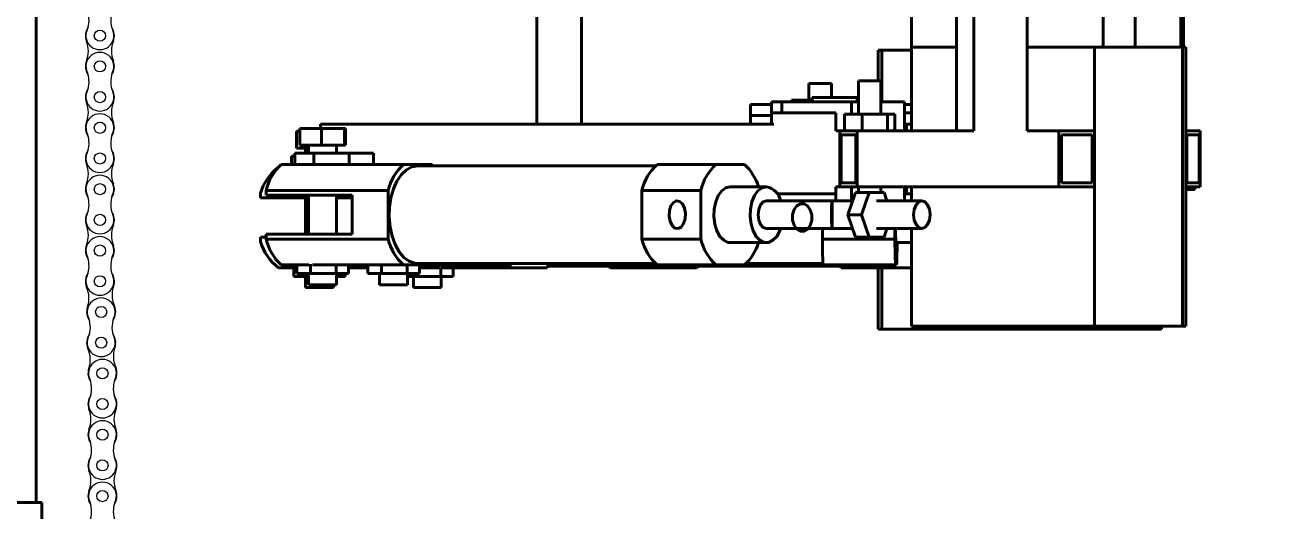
# Model space of a CAD drawing. Header units: millimetres. Extents: x 1065 to 3947, y -2666 to -625.
# Drawn here: x 1874.4 to 2079.7, y -2210.7 to -2131.7 of the extents above; entities that cross this region are included whole.
import ezdxf

# ---------------------------------------------------------------- set-up
doc = ezdxf.new("R2010")
doc.units = ezdxf.units.MM
doc.header["$PDSIZE"] = -1
doc.styles.get("Standard").update_dxf_attribs({"font": 'times_0.ttf'})
doc.dimstyles.new('ISO-25', dxfattribs={"dimtxt": 2.5, "dimasz": 2.5, "dimexe": 1.25, "dimexo": 0.625, "dimtad": 1, "dimtxsty": 'Standard', "dimcen": 2.5, "dimadec": 0, "dimazin": 0, "dimtfac": 1, "dimtmove": 0, "dimatfit": 3, "dimfxl": 1, "dimarcsym": 0})

# ---------------------------------------------------------------- blocks, each defined once
blk = doc.blocks.new('*D18')
at = {"color": 0, "lineweight": -2}
for p, q in [((1961.18, -1978.52), (2162.52, -1978.52)), ((2161.52, -1981.82), (2161.52, -2250)), ((2161.52, -2524.78), (2161.52, -2256.61)), ((1940.51, -2528.08), (2162.52, -2528.08))]:
    blk.add_line(p, q, dxfattribs=at)
at = {"color": 0}
for points in [[(2160.97, -1981.82), (2162.07, -1981.82), (2161.52, -1978.52)], [(2160.97, -2524.78), (2162.07, -2524.78), (2161.52, -2528.08)]]:
    blk.add_solid(points, dxfattribs=at)
at = {"layer": 'Defpoints', "color": 0}
for p in [(1960.18, -1978.52), (1939.51, -2528.08), (2161.52, -2528.08)]:
    blk.add_point(p, dxfattribs=at)
at = {"color": 0, "lineweight": 15, "insert": (2161.52, -2253.3), "char_height": 3.5, "attachment_point": 5}
blk.add_mtext('1514', dxfattribs=at)

msp = doc.modelspace()

# ---------------------------------------------------------------- linework, layer by layer
at = {"color": 7, "linetype": 'Continuous', "lineweight": 40}
for p, q in [((2025.7257, -2148.9038), (2025.7257, -2021.8538)), ((2028.5449, -2148.9038), (2028.5449, -2021.8538)), ((2037.1709, -2148.9038), (2037.1709, -2021.8538)), ((2049.5611, -2035.4663), (2049.5611, -2135.2913)), ((2054.7165, -2035.4663), (2054.7165, -2135.2913)), ((2062.1849, -2035.4663), (2062.1849, -2135.2913)), ((2018.4024, -2089.6295), (2018.4024, -2135.2913)), ((1876.169, -2209.2975), (1876.169, -2102.3944)), ((2062.5708, -2135.2913), (2062.5708, -2116.8545)), ((1957.5324, -2121.6788), (1957.5324, -2147.7694)), ((1964.7924, -2147.7694), (1964.7924, -2121.6788)), ((2013.5893, -2135.745), (2012.9711, -2135.745)), ((2012.9711, -2140.7363), (2012.9711, -2135.745)), ((2013.5893, -2144.1394), (2013.5893, -2135.745)), ((2013.5893, -2135.745), (2018.4024, -2135.745)), ((2018.3956, -2148.9038), (2018.3956, -2135.2913)), ((2018.3956, -2135.2913), (2025.7257, -2135.2913)), ((2037.1709, -2135.2913), (2048.1532, -2135.2913)), ((2048.1532, -2180.6663), (2048.1532, -2135.2913)), ((2048.1532, -2135.2913), (2062.4422, -2135.2913)), ((2062.4422, -2180.6663), (2062.4422, -2135.2913)), ((2062.965, -2135.2913), (2062.4422, -2135.2913)), ((2062.965, -2180.6663), (2062.965, -2135.2913)), ((2001.7356, -2141.19), (2001.7356, -2143.9125)), ((2001.7356, -2141.19), (2004.8167, -2141.19)), ((2004.8167, -2141.19), (2005.3655, -2141.19)), ((2005.3655, -2143.4588), (2005.3655, -2141.19)), ((2009.7935, -2140.7363), (2009.7935, -2146.1813)), ((2009.7935, -2140.7363), (2010.5464, -2140.7363)), ((2010.5464, -2140.7363), (2013.4235, -2140.7363)), ((2013.4235, -2146.1813), (2013.4235, -2140.7363)), ((2002.2768, -2143.4588), (2002.2768, -2144.1394)), ((2009.5368, -2143.4588), (2002.2768, -2143.4588)), ((2009.5368, -2144.1394), (2009.5368, -2143.4588)), ((1992.2492, -2144.5932), (1992.2492, -2146.4081)), ((1992.2492, -2144.5932), (1995.6587, -2144.5932)), ((1995.6587, -2144.1394), (1995.6587, -2145.9544)), ((1995.6587, -2144.1394), (1997.3199, -2144.1394)), ((1997.3199, -2144.1394), (1997.3199, -2145.9544)), ((1997.3199, -2144.1394), (2008.6419, -2144.1394)), ((1998.8674, -2143.9125), (1998.8674, -2144.1394)), ((2002.2768, -2143.9125), (1998.8674, -2143.9125)), ((2008.6419, -2144.1394), (2008.6419, -2146.1813)), ((2008.6419, -2144.1394), (2009.7935, -2144.1394)), ((2013.4235, -2144.1394), (2017.2679, -2144.1394)), ((2017.2679, -2144.1394), (2017.2679, -2148.9038)), ((2017.2679, -2144.5932), (2018.3956, -2144.5932)), ((1992.2492, -2146.4081), (1992.2492, -2147.7694)), ((1995.6587, -2146.4081), (1992.2492, -2146.4081)), ((1995.6587, -2145.9544), (1995.6587, -2147.7694)), ((1997.3199, -2145.9544), (1995.6587, -2145.9544)), ((2006.0781, -2145.9544), (1997.3199, -2145.9544)), ((2006.0781, -2148.9038), (2006.0781, -2145.9544)), ((2007.5266, -2146.1813), (2007.5266, -2148.9038)), ((2007.5266, -2146.1813), (2010.3924, -2146.1813)), ((2010.3924, -2146.1813), (2010.3924, -2148.9038)), ((2010.3924, -2146.1813), (2014.4743, -2146.1813)), ((2014.4743, -2146.1813), (2014.4743, -2148.9038)), ((2014.4743, -2146.1813), (2015.6905, -2146.1813)), ((2015.6905, -2146.1813), (2015.6905, -2148.9038)), ((2018.3956, -2145.9544), (2017.2679, -2145.9544)), ((1918.4778, -2148.9598), (1918.4778, -2151.6823)), ((1918.4778, -2148.9598), (1918.9756, -2148.9598)), ((1918.9756, -2148.5061), (1918.9756, -2151.2286)), ((1918.9756, -2148.5061), (1922.5062, -2148.5061)), ((1922.3599, -2148.5061), (1922.3599, -2147.7694)), ((1996.0115, -2147.7694), (1922.3599, -2147.7694)), ((1922.5062, -2148.5061), (1922.5062, -2151.2286)), ((1922.5062, -2148.5061), (1926.228, -2148.5061)), ((1926.228, -2148.5061), (1926.228, -2151.2286)), ((1926.228, -2148.5061), (1926.4193, -2148.5061)), ((1926.4193, -2148.5061), (1926.4193, -2151.2286)), ((2006.0781, -2148.9038), (2006.7485, -2148.9038)), ((2006.7485, -2157.9788), (2006.7485, -2148.9038)), ((2006.7485, -2148.9038), (2007.5266, -2148.9038)), ((2006.9459, -2149.539), (2009.3704, -2149.539)), ((2006.9459, -2157.3435), (2006.9459, -2149.539)), ((2007.5266, -2148.9038), (2008.4085, -2148.9038)), ((2008.4085, -2148.9038), (2009.5678, -2148.9038)), ((2009.3704, -2149.539), (2009.3704, -2157.3435)), ((2009.5678, -2148.9038), (2009.5678, -2157.9788)), ((2028.5449, -2148.9038), (2009.5678, -2148.9038)), ((2017.2679, -2147.7694), (2018.3956, -2147.7694)), ((2017.5662, -2148.9038), (2017.5662, -2147.7694)), ((2017.5763, -2148.9038), (2017.5763, -2147.7694)), ((2042.3465, -2148.9038), (2037.1709, -2148.9038)), ((2042.3465, -2148.9038), (2042.3465, -2157.9788)), ((2048.1532, -2148.9038), (2042.3465, -2148.9038)), ((2042.7529, -2157.3435), (2042.7529, -2149.539)), ((2042.7529, -2149.539), (2047.7467, -2149.539)), ((2047.7467, -2149.539), (2047.7467, -2157.3435)), ((2048.1532, -2157.9788), (2048.1532, -2148.9038)), ((2062.965, -2157.9788), (2062.965, -2148.9038)), ((2062.965, -2148.9038), (2065.2781, -2148.9038)), ((2065.1162, -2149.539), (2063.1269, -2149.539)), ((2063.1269, -2149.539), (2063.1269, -2157.3435)), ((2065.1162, -2157.3435), (2065.1162, -2149.539)), ((2065.2781, -2148.9038), (2065.2781, -2157.9788)), ((1918.4778, -2151.6823), (1920.4287, -2151.6823)), ((1918.9756, -2151.2286), (1922.5062, -2151.2286)), ((1919.9309, -2151.6823), (1919.9309, -2152.5338)), ((1920.4287, -2151.2286), (1920.4287, -2152.5338)), ((1922.5062, -2151.2286), (1926.228, -2151.2286)), ((1924.9662, -2152.5338), (1924.9662, -2151.2286)), ((1926.228, -2151.2286), (1926.4193, -2151.2286)), ((1917.6622, -2152.9875), (1917.6622, -2154.3488)), ((1918.1599, -2152.9875), (1917.6622, -2152.9875)), ((1918.1599, -2152.5338), (1918.1599, -2154.3488)), ((1921.2557, -2152.5338), (1918.1599, -2152.5338)), ((1921.2557, -2154.3488), (1921.2557, -2152.5338)), ((1926.9998, -2152.5338), (1921.2557, -2152.5338)), ((1926.9998, -2154.3488), (1926.9998, -2152.5338)), ((1930.9647, -2152.5338), (1926.9998, -2152.5338)), ((1930.9647, -2152.5338), (1930.9647, -2154.3488)), ((1918.58, -2154.3488), (1915.9673, -2154.3488)), ((1918.58, -2154.3488), (1921.2557, -2154.3488)), ((1921.2557, -2154.3488), (1922.1851, -2154.3488)), ((1935.8363, -2154.3488), (1922.1851, -2154.3488)), ((1940.4659, -2154.3488), (1935.8363, -2154.3488)), ((1976.7899, -2154.5756), (1938.1511, -2154.5756)), ((1940.7221, -2154.5756), (1940.4659, -2154.3488)), ((1986.6126, -2154.3488), (1977.046, -2154.3488)), ((1991.2423, -2154.3488), (1986.6126, -2154.3488)), ((2009.3704, -2157.3435), (2006.9459, -2157.3435)), ((2047.7467, -2157.3435), (2042.7529, -2157.3435)), ((2063.1269, -2157.3435), (2065.1162, -2157.3435)), ((1912.6007, -2159.0143), (1912.6007, -2159.7938)), ((1920.4287, -2159.7938), (1912.6007, -2159.7938)), ((1933.3716, -2158.5606), (1913.5026, -2158.5606)), ((1913.5026, -2159.34), (1913.5026, -2158.5606)), ((1927.4844, -2159.34), (1913.5026, -2159.34)), ((1919.9309, -2159.7938), (1919.9309, -2165.6925)), ((1920.4287, -2159.34), (1920.4287, -2165.6925)), ((1924.9662, -2165.6925), (1924.9662, -2159.34)), ((1924.9662, -2159.5669), (1927.4844, -2159.5669)), ((1927.4844, -2159.7938), (1924.9662, -2159.7938)), ((1927.4844, -2165.6925), (1927.4844, -2159.34)), ((1933.3716, -2166.472), (1933.3716, -2158.5606)), ((1984.1479, -2158.5606), (1974.5813, -2158.5606)), ((1974.5813, -2166.472), (1974.5813, -2158.5606)), ((1984.1479, -2166.472), (1984.1479, -2158.5606)), ((1994.8145, -2157.9788), (1988.9274, -2157.9788)), ((2006.0781, -2159.1132), (1996.5709, -2159.1132)), ((2006.0781, -2160.2475), (2006.0781, -2157.9788)), ((2006.0781, -2157.9788), (2006.7485, -2157.9788)), ((2009.5678, -2157.9788), (2006.7485, -2157.9788)), ((2009.2783, -2158.8863), (2008.0519, -2162.5163)), ((2008.6419, -2160.2475), (2008.6419, -2157.9788)), ((2011.4859, -2158.8863), (2009.2783, -2158.8863)), ((2042.3465, -2157.9788), (2009.5678, -2157.9788)), ((2009.7935, -2157.9788), (2009.7935, -2158.8863)), ((2011.4859, -2158.8863), (2010.2595, -2162.5163)), ((2012.0098, -2158.8863), (2011.4859, -2158.8863)), ((2012.0098, -2158.8863), (2013.4235, -2158.8863)), ((2013.4235, -2158.8863), (2013.4235, -2157.9788)), ((2013.9388, -2158.8863), (2013.4235, -2158.8863)), ((2014.3987, -2160.2475), (2013.9388, -2158.8863)), ((2017.2679, -2160.2475), (2017.2679, -2157.9788)), ((2018.3956, -2159.1132), (2017.2679, -2159.1132)), ((2017.5763, -2159.1132), (2017.5763, -2157.9788)), ((2018.3956, -2160.2475), (2018.3956, -2157.9788)), ((2048.1532, -2157.9788), (2042.3465, -2157.9788)), ((2062.965, -2157.9788), (2065.2781, -2157.9788)), ((2064.4417, -2158.4325), (2062.965, -2158.4325)), ((2064.4417, -2157.9788), (2064.4417, -2158.4325)), ((2008.8184, -2160.2475), (1994.8145, -2160.2475)), ((2020.0712, -2160.2475), (2012.7124, -2160.2475)), ((2010.2595, -2162.5163), (2008.0519, -2162.5163)), ((2008.0519, -2162.5163), (2009.2783, -2166.1463)), ((2010.2595, -2162.5163), (2011.4859, -2166.1463)), ((1913.5026, -2166.472), (1913.5026, -2165.6925)), ((1913.5026, -2165.6925), (1927.4844, -2165.6925)), ((1994.8145, -2164.785), (2008.8184, -2164.785)), ((2003.9032, -2166.472), (2003.9032, -2164.785)), ((2012.7124, -2164.785), (2020.0712, -2164.785)), ((2013.9388, -2166.1463), (2014.3987, -2164.785)), ((2015.6976, -2166.472), (2015.6976, -2164.785)), ((2018.3956, -2180.6663), (2018.3956, -2164.785)), ((1912.6007, -2166.1463), (1912.6007, -2166.9257)), ((1913.5026, -2166.1463), (1912.6007, -2166.1463)), ((1933.3716, -2166.472), (1913.5026, -2166.472)), ((1984.1479, -2166.472), (1974.5813, -2166.472)), ((1988.9274, -2167.0538), (1994.8145, -2167.0538)), ((2015.6976, -2166.472), (2003.9032, -2166.472)), ((2011.4859, -2166.1463), (2009.2783, -2166.1463)), ((2011.4859, -2166.1463), (2013.9388, -2166.1463)), ((2015.8851, -2167.0538), (2018.3956, -2167.0538)), ((1918.5084, -2171.1375), (1915.5389, -2171.1375)), ((1920.4516, -2170.6838), (1915.9673, -2170.6838)), ((1918.0106, -2171.1375), (1918.0106, -2172.5548)), ((1918.5084, -2170.6838), (1918.5084, -2172.1011)), ((1920.7278, -2172.1011), (1918.5084, -2172.1011)), ((1920.23, -2172.1011), (1920.23, -2172.5548)), ((1920.4287, -2172.1011), (1920.4287, -2173.9161)), ((1920.7278, -2170.5853), (1920.7278, -2172.1011)), ((1924.9168, -2172.1011), (1920.7278, -2172.1011)), ((1935.8363, -2170.6838), (1921.0494, -2170.6838)), ((1924.9168, -2170.6838), (1924.9168, -2172.1011)), ((1926.8865, -2172.1011), (1924.9168, -2172.1011)), ((1924.9662, -2173.9161), (1924.9662, -2172.1011)), ((1926.3888, -2172.1011), (1926.3888, -2172.5548)), ((1926.8865, -2170.6838), (1926.8865, -2172.1011)), ((1930.0425, -2171.1375), (1926.8865, -2171.1375)), ((1930.0425, -2170.6838), (1930.0425, -2172.1011)), ((1932.2619, -2172.1011), (1930.0425, -2172.1011)), ((1931.9628, -2172.1011), (1931.9628, -2173.9161)), ((1932.2619, -2170.6838), (1932.2619, -2172.1011)), ((1936.451, -2172.1011), (1932.2619, -2172.1011)), ((1940.4659, -2170.6838), (1935.8363, -2170.6838)), ((1936.451, -2170.6838), (1936.451, -2172.1011)), ((1938.4207, -2172.1011), (1936.451, -2172.1011)), ((1936.5003, -2173.9161), (1936.5003, -2172.1011)), ((1937.7427, -2172.1011), (1937.7427, -2172.5548)), ((1938.1511, -2170.4569), (1976.7899, -2170.4569)), ((1938.4207, -2170.6838), (1938.4207, -2172.1011)), ((1941.8802, -2171.1375), (1938.4207, -2171.1375)), ((1940.4659, -2170.6838), (1940.7221, -2170.4569)), ((1953.1933, -2170.6838), (1940.4659, -2170.6838)), ((1941.9318, -2171.1327), (1941.9318, -2172.5548)), ((1959.1707, -2171.1375), (1941.938, -2171.1375)), ((1943.9014, -2171.1375), (1943.9014, -2172.5548)), ((1953.1832, -2170.4569), (1953.1933, -2170.6838)), ((1953.3749, -2170.6838), (1953.1933, -2170.6838)), ((1953.3749, -2170.6838), (1953.3849, -2170.4569)), ((1959.2697, -2170.9106), (2007.7786, -2170.9106)), ((1969.5057, -2171.1375), (1969.2004, -2170.9106)), ((1975.0248, -2171.1375), (1969.5057, -2171.1375)), ((1975.3301, -2170.9106), (1975.0248, -2171.1375)), ((1983.4774, -2171.1375), (1975.0248, -2171.1375)), ((1986.6126, -2170.6838), (1977.046, -2170.6838)), ((1983.7828, -2170.9106), (1983.4774, -2171.1375)), ((1991.2423, -2170.6838), (1986.6126, -2170.6838)), ((1991.4984, -2170.4569), (2003.9898, -2170.4569)), ((2015.7943, -2170.6838), (2003.9999, -2170.6838)), ((2006.8838, -2171.1375), (2006.7847, -2170.9106)), ((2008.6734, -2171.1375), (2006.8838, -2171.1375)), ((2018.3956, -2171.1375), (2008.6734, -2171.1375)), ((2012.9711, -2181.12), (2012.9711, -2171.1375)), ((2013.5893, -2181.12), (2013.5893, -2171.1375)), ((2015.9759, -2170.6838), (2015.7943, -2170.6838)), ((1920.23, -2172.5548), (1918.0106, -2172.5548)), ((1919.9309, -2172.5548), (1919.9309, -2174.3698)), ((1920.4287, -2172.5548), (1920.23, -2172.5548)), ((1924.9662, -2173.9161), (1920.4287, -2173.9161)), ((1924.4684, -2174.3698), (1924.4684, -2173.9161)), ((1926.3888, -2172.5548), (1924.9662, -2172.5548)), ((1934.2316, -2173.9161), (1931.9628, -2173.9161)), ((1936.5003, -2173.9161), (1934.2316, -2173.9161)), ((1937.7427, -2172.5548), (1936.5003, -2172.5548)), ((1937.4436, -2172.5548), (1937.4436, -2174.3698)), ((1941.9318, -2172.5548), (1937.7427, -2172.5548)), ((1943.9014, -2172.5548), (1941.9318, -2172.5548)), ((1941.9811, -2174.3698), (1941.9811, -2172.5548)), ((1924.4684, -2174.3698), (1919.9309, -2174.3698)), ((1939.7124, -2174.3698), (1937.4436, -2174.3698)), ((1941.9811, -2174.3698), (1939.7124, -2174.3698)), ((2013.5893, -2181.12), (2012.9711, -2181.12)), ((2013.5893, -2181.12), (2028.7717, -2181.12)), ((2018.3956, -2180.6663), (2048.1532, -2180.6663)), ((2028.7717, -2181.12), (2028.7717, -2180.6663)), ((2028.7717, -2181.12), (2059.0372, -2181.12)), ((2048.1532, -2180.6663), (2062.4422, -2180.6663)), ((2059.0372, -2181.12), (2059.0372, -2180.6663)), ((2062.965, -2180.6663), (2062.4422, -2180.6663)), ((1877.0765, -2209.2975), (1866.1865, -2209.2975)), ((1877.0765, -2218.3725), (1877.0765, -2209.2975))]:
    msp.add_line(p, q, dxfattribs=at)
at = {"color": 7, "linetype": 'Continuous', "lineweight": 40, "flags": 128}
for points in [[(1938.1511, -2154.5756), (1937.2157, -2154.7382), (1936.3186, -2155.2192), (1935.4965, -2155.9989), (1934.7832, -2157.0454), (1934.2076, -2158.316), (1933.7936, -2159.7584), (1933.5579, -2161.3138), (1933.5103, -2162.9185), (1933.6527, -2164.5066), (1933.9792, -2166.0133), (1934.4766, -2167.3768), (1935.1243, -2168.5413), (1935.896, -2169.4591), (1936.76, -2170.0927), (1937.681, -2170.4162), (1938.1511, -2170.4569)], [(1988.9274, -2157.9788), (1988.211, -2158.147), (1987.5478, -2158.6394), (1986.9868, -2159.4192), (1986.5698, -2160.4287), (1986.3277, -2161.5931), (1986.2783, -2162.8259), (1986.4255, -2164.0358), (1986.7581, -2165.133), (1987.2517, -2166.0361), (1987.8696, -2166.6781), (1988.5659, -2167.0115), (1988.9274, -2167.0538)], [(1994.8145, -2157.9788), (1994.0982, -2158.147), (1993.4349, -2158.6394), (1992.8739, -2159.4192), (1992.457, -2160.4287), (1992.2148, -2161.5931), (1992.1654, -2162.8259), (1992.3126, -2164.0358), (1992.6452, -2165.133), (1993.1388, -2166.0361), (1993.7567, -2166.6781), (1994.453, -2167.0115), (1995.1761, -2167.0115), (1995.8724, -2166.6781), (1996.4903, -2166.0361), (1996.9838, -2165.133), (1997.1141, -2164.785)], [(1980.4645, -2164.7739), (1979.949, -2164.6879), (1979.4919, -2164.2713), (1979.1629, -2163.5875), (1979.0121, -2162.7406), (1979.0624, -2161.8596), (1979.3062, -2161.0785), (1979.7064, -2160.5164), (1980.202, -2160.2586), (1980.7175, -2160.3446), (1981.1746, -2160.7612), (1981.5036, -2161.445), (1981.6544, -2162.2919), (1981.6041, -2163.173), (1981.3603, -2163.954), (1980.9601, -2164.5162), (1980.4645, -2164.7739)], [(1994.8145, -2160.2475), (1994.3065, -2160.4202), (1993.8757, -2160.912), (1993.5879, -2161.6481), (1993.4869, -2162.5163), (1993.5879, -2163.3845), (1993.8757, -2164.1205), (1994.3065, -2164.6123), (1994.8145, -2164.785), (1994.8145, -2164.785)], [(2001.949, -2161.7277), (2002.1798, -2162.5488), (2002.1739, -2163.434), (2001.9321, -2164.2485), (2001.4913, -2164.8684), (2000.9185, -2165.1993), (2000.301, -2165.1908), (1999.7328, -2164.8442), (1999.3003, -2164.2123), (1999.0695, -2163.3913), (1999.0754, -2162.5061), (1999.3172, -2161.6915), (1999.758, -2161.0716), (2000.3308, -2160.7407), (2000.9483, -2160.7492), (2001.5165, -2161.0958), (2001.949, -2161.7277)], [(2005.4623, -2164.7739), (2005.4421, -2164.6879), (2005.4242, -2164.2713), (2005.4113, -2163.5875), (2005.4054, -2162.7406), (2005.4074, -2161.8596), (2005.4169, -2161.0785), (2005.4326, -2160.5164), (2005.452, -2160.2586), (2005.4723, -2160.3446), (2005.4902, -2160.7612), (2005.5031, -2161.445), (2005.509, -2162.2919), (2005.507, -2163.173), (2005.4975, -2163.954), (2005.4818, -2164.5162), (2005.4623, -2164.7739)], [(2020.5831, -2164.6097), (2020.0753, -2164.785), (2019.5669, -2164.615), (2019.1353, -2164.1254), (2018.8462, -2163.3909), (2018.7436, -2162.5232), (2018.8431, -2161.6545), (2019.1296, -2160.9169), (2019.5594, -2160.4229), (2020.0672, -2160.2475), (2020.5756, -2160.4176), (2021.0072, -2160.9071), (2021.2963, -2161.6417), (2021.3989, -2162.5093), (2021.2994, -2163.3781), (2021.0129, -2164.1156), (2020.5831, -2164.6097)], [(1959.436, -2170.4569), (1959.3218, -2170.7787), (1959.1707, -2171.1375)], [(2008.2049, -2170.6838), (2008.1402, -2170.7481), (2007.7786, -2170.9106)], [(2008.86, -2170.6838), (2008.8245, -2170.7787), (2008.6734, -2171.1375)]]:
    msp.add_lwpolyline(points, dxfattribs=at)
at = {"color": 7, "linetype": 'Continuous', "lineweight": 20}
for centre in [(1886.5038, -2133.411), (1886.5038, -2138.4023), (1886.5038, -2143.3935), (1886.5038, -2148.3848), (1886.5038, -2153.376), (1886.5038, -2158.3673), (1886.5038, -2163.3585), (1886.5038, -2168.3498), (1886.5038, -2173.341), (1886.713, -2178.3279), (1886.713, -2183.3191), (1886.9223, -2188.306), (1886.9223, -2193.2972), (1886.9223, -2198.2885), (1886.9223, -2203.2797), (1886.9223, -2208.271)]:
    msp.add_circle(centre, 0.9075, dxfattribs=at)
for centre, radius, start, end in [((1880.6014, -2130.9033), 4.1442, 336.98112, 20.524828), ((1892.4061, -2130.9033), 4.1442, 159.475172, 203.01888), ((1886.5038, -2133.411), 2.3595, 144.250601, 201.971766), ((1886.5038, -2133.411), 2.2687, 156.98112, 23.01888), ((1886.5038, -2133.411), 2.3595, 338.028234, 35.749399), ((1880.3181, -2135.9066), 4.3106, 338.028234, 21.971766), ((1892.6894, -2135.9066), 4.3106, 158.028234, 201.971766), ((1886.5038, -2138.4023), 2.2687, 332.984782, 207.015218), ((1886.5038, -2138.4023), 2.3595, 158.028234, 216.198881), ((1886.5038, -2138.4023), 2.3595, 323.801119, 21.971766), ((1880.6014, -2140.8858), 4.1442, 336.98112, 20.524828), ((1892.4061, -2140.8858), 4.1442, 159.475172, 203.01888), ((1886.5038, -2143.3935), 2.3595, 144.250601, 201.971766), ((1886.5038, -2143.3935), 2.2687, 156.98112, 23.01888), ((1886.5038, -2143.3935), 2.3595, 338.028234, 35.749399), ((1880.3181, -2145.8891), 4.3106, 338.028234, 21.971766), ((1892.6894, -2145.8891), 4.3106, 158.028234, 201.971766), ((1886.5038, -2148.3848), 2.3595, 158.028234, 216.198881), ((1886.5038, -2148.3848), 2.2688, 332.984782, 207.015218), ((1886.5038, -2148.3848), 2.3595, 323.801119, 21.971766), ((1880.6014, -2150.8683), 4.1442, 336.98112, 20.524828), ((1892.4061, -2150.8683), 4.1442, 159.475172, 203.01888), ((1886.5038, -2153.376), 2.3595, 144.250601, 201.971766), ((1886.5038, -2153.376), 2.2687, 156.98112, 23.01888), ((1886.5038, -2153.376), 2.3595, 338.028234, 35.749399), ((1880.3181, -2155.8716), 4.3106, 338.028234, 21.971766), ((1892.6894, -2155.8716), 4.3106, 158.028234, 201.971766), ((1886.5038, -2158.3673), 2.3595, 158.028234, 216.198881), ((1886.5038, -2158.3673), 2.2687, 332.984782, 207.015218), ((1886.5038, -2158.3673), 2.3595, 323.801119, 21.971766), ((1880.6014, -2160.8508), 4.1442, 336.98112, 20.524828), ((1892.4061, -2160.8508), 4.1442, 159.475172, 203.01888), ((1886.5038, -2163.3585), 2.3595, 144.250601, 201.971766), ((1886.5038, -2163.3585), 2.2687, 156.98112, 23.01888), ((1886.5038, -2163.3585), 2.3595, 338.028234, 35.749399), ((1880.3181, -2165.8541), 4.3106, 338.028234, 21.971766), ((1892.6894, -2165.8541), 4.3106, 158.028234, 201.971766), ((1886.5038, -2168.3498), 2.3595, 158.028234, 216.198881), ((1886.5038, -2168.3498), 2.2688, 332.984782, 207.015218), ((1886.5038, -2168.3498), 2.3595, 323.801119, 21.971766), ((1880.6014, -2170.8333), 4.1442, 336.98112, 20.524828), ((1892.4061, -2170.8333), 4.1442, 159.475172, 203.01888), ((1886.5038, -2173.341), 2.3595, 144.250601, 204.374685), ((1886.5038, -2173.341), 2.3595, 340.431153, 35.749399), ((1886.5038, -2173.341), 2.2687, 156.98112, 23.01888), ((1892.7886, -2175.5751), 4.3106, 160.431153, 204.374685), ((1880.4282, -2176.0938), 4.3106, 340.431153, 24.374685), ((1886.713, -2178.3279), 2.2687, 332.984782, 207.015218), ((1886.713, -2178.3279), 2.3595, 160.431153, 216.198881), ((1886.713, -2178.3279), 2.3595, 323.801119, 24.374685), ((1880.8107, -2180.8114), 4.1442, 336.98112, 20.524828), ((1892.6154, -2180.8114), 4.1442, 159.475172, 203.01888), ((1886.713, -2183.3191), 2.3595, 144.250601, 204.374685), ((1886.713, -2183.3191), 2.2687, 156.98112, 23.01888), ((1886.713, -2183.3191), 2.3595, 340.431153, 35.749399), ((1880.6375, -2186.0719), 4.3106, 340.431153, 24.374685), ((1892.9979, -2185.5532), 4.3106, 160.431153, 204.374685), ((1886.9223, -2188.306), 2.2688, 332.984782, 207.015218), ((1886.9223, -2188.306), 2.3595, 160.431153, 216.198881), ((1886.9223, -2188.306), 2.3595, 323.801119, 24.374685), ((1881.02, -2190.7895), 4.1442, 336.98112, 20.524828), ((1892.8247, -2190.7895), 4.1442, 159.475172, 203.01888), ((1886.9223, -2193.2972), 2.3595, 144.250601, 201.971766), ((1886.9223, -2193.2972), 2.2687, 156.98112, 23.01888), ((1886.9223, -2193.2972), 2.3595, 338.028234, 35.749399), ((1880.7366, -2195.7929), 4.3106, 338.028234, 21.971766), ((1893.108, -2195.7929), 4.3106, 158.028234, 201.971766), ((1886.9223, -2198.2885), 2.2688, 332.984782, 207.015218), ((1886.9223, -2198.2885), 2.3595, 158.028234, 216.198881), ((1886.9223, -2198.2885), 2.3595, 323.801119, 21.971766), ((1881.02, -2200.772), 4.1442, 336.98112, 20.524828), ((1892.8247, -2200.772), 4.1442, 159.475172, 203.01888), ((1886.9223, -2203.2797), 2.3595, 144.250601, 201.971766), ((1886.9223, -2203.2797), 2.2687, 156.98112, 23.01888), ((1886.9223, -2203.2797), 2.3595, 338.028234, 35.749399), ((1880.7366, -2205.7754), 4.3106, 338.028234, 21.971766), ((1893.108, -2205.7754), 4.3106, 158.028234, 201.971766), ((1886.9223, -2208.271), 2.2687, 332.984782, 207.015218), ((1886.9223, -2208.271), 2.3595, 158.028234, 216.198881), ((1886.9223, -2208.271), 2.3595, 323.801119, 21.971766), ((1881.02, -2210.7545), 4.1442, 336.98112, 20.524828), ((1892.8247, -2210.7545), 4.1442, 159.475172, 203.01888)]:
    msp.add_arc(centre, radius, start, end, dxfattribs=at)
at = {"color": 7, "linetype": 'Continuous', "lineweight": 40}
for centre, radius, start, end in [((1920.6049, -2161.452), 8.3672, 128.6574, 163.061834), ((1921.6875, -2160.5232), 8.4169, 132.812927, 166.515614), ((1941.5566, -2160.5233), 8.4171, 132.813137, 166.515131), ((1982.7665, -2160.5234), 8.4172, 132.813575, 166.514966), ((1992.3331, -2160.5234), 8.4172, 132.813575, 166.514966), ((1985.7338, -2160.3488), 8.1452, 16.916646, 47.446082), ((1994.3075, -2160.7924), 2.859, 10.987255, 79.784764), ((2034.3642, -2165.183), 18.5736, 178.77241, 185.780933), ((1920.5288, -2164.5258), 8.2834, 196.8418, 232.958075), ((1921.6877, -2164.5092), 8.4172, 193.484751, 227.186387), ((1941.5569, -2164.5091), 8.4174, 193.485235, 227.186177), ((1982.7668, -2164.509), 8.4175, 193.485399, 227.185739), ((1992.3333, -2164.509), 8.4175, 193.485399, 227.185739), ((1985.7335, -2164.6836), 8.1455, 312.554635, 343.083022), ((2136.1449, -2165.544), 132.2449, 180.402033, 182.227379), ((2147.8662, -2165.5457), 132.1719, 180.401528, 182.227884), ((1891.9218, -2165.8065), 124.1499, 357.748523, 359.424358)]:
    msp.add_arc(centre, radius, start, end, dxfattribs=at)

# ---------------------------------------------------------------- dimensions: what is measured, and where the dimension line sits
at = {"color": 1, "lineweight": 15}
dim = msp.add_linear_dim(base=(2161.52, -2528.0816), p1=(1960.178, -1978.5206), p2=(1939.511, -2528.0816), angle=90, text='1514', dimstyle='ISO-25', override={"dimtxt": 3.5, "dimasz": 3.302, "dimexe": 1, "dimexo": 1, "dimgap": 1.524, "dimtih": 1, "dimtoh": 1, "dimlfac": 5, "dimzin": 0, "dimadec": 2, "dimtzin": 0}, dxfattribs=at)
dim.commit()
dim.dimension.update_dxf_attribs({"geometry": '*D18', "text_midpoint": (2161.52, -2253.3011), "dimtype": 160})

doc.saveas('drawing.dxf')
